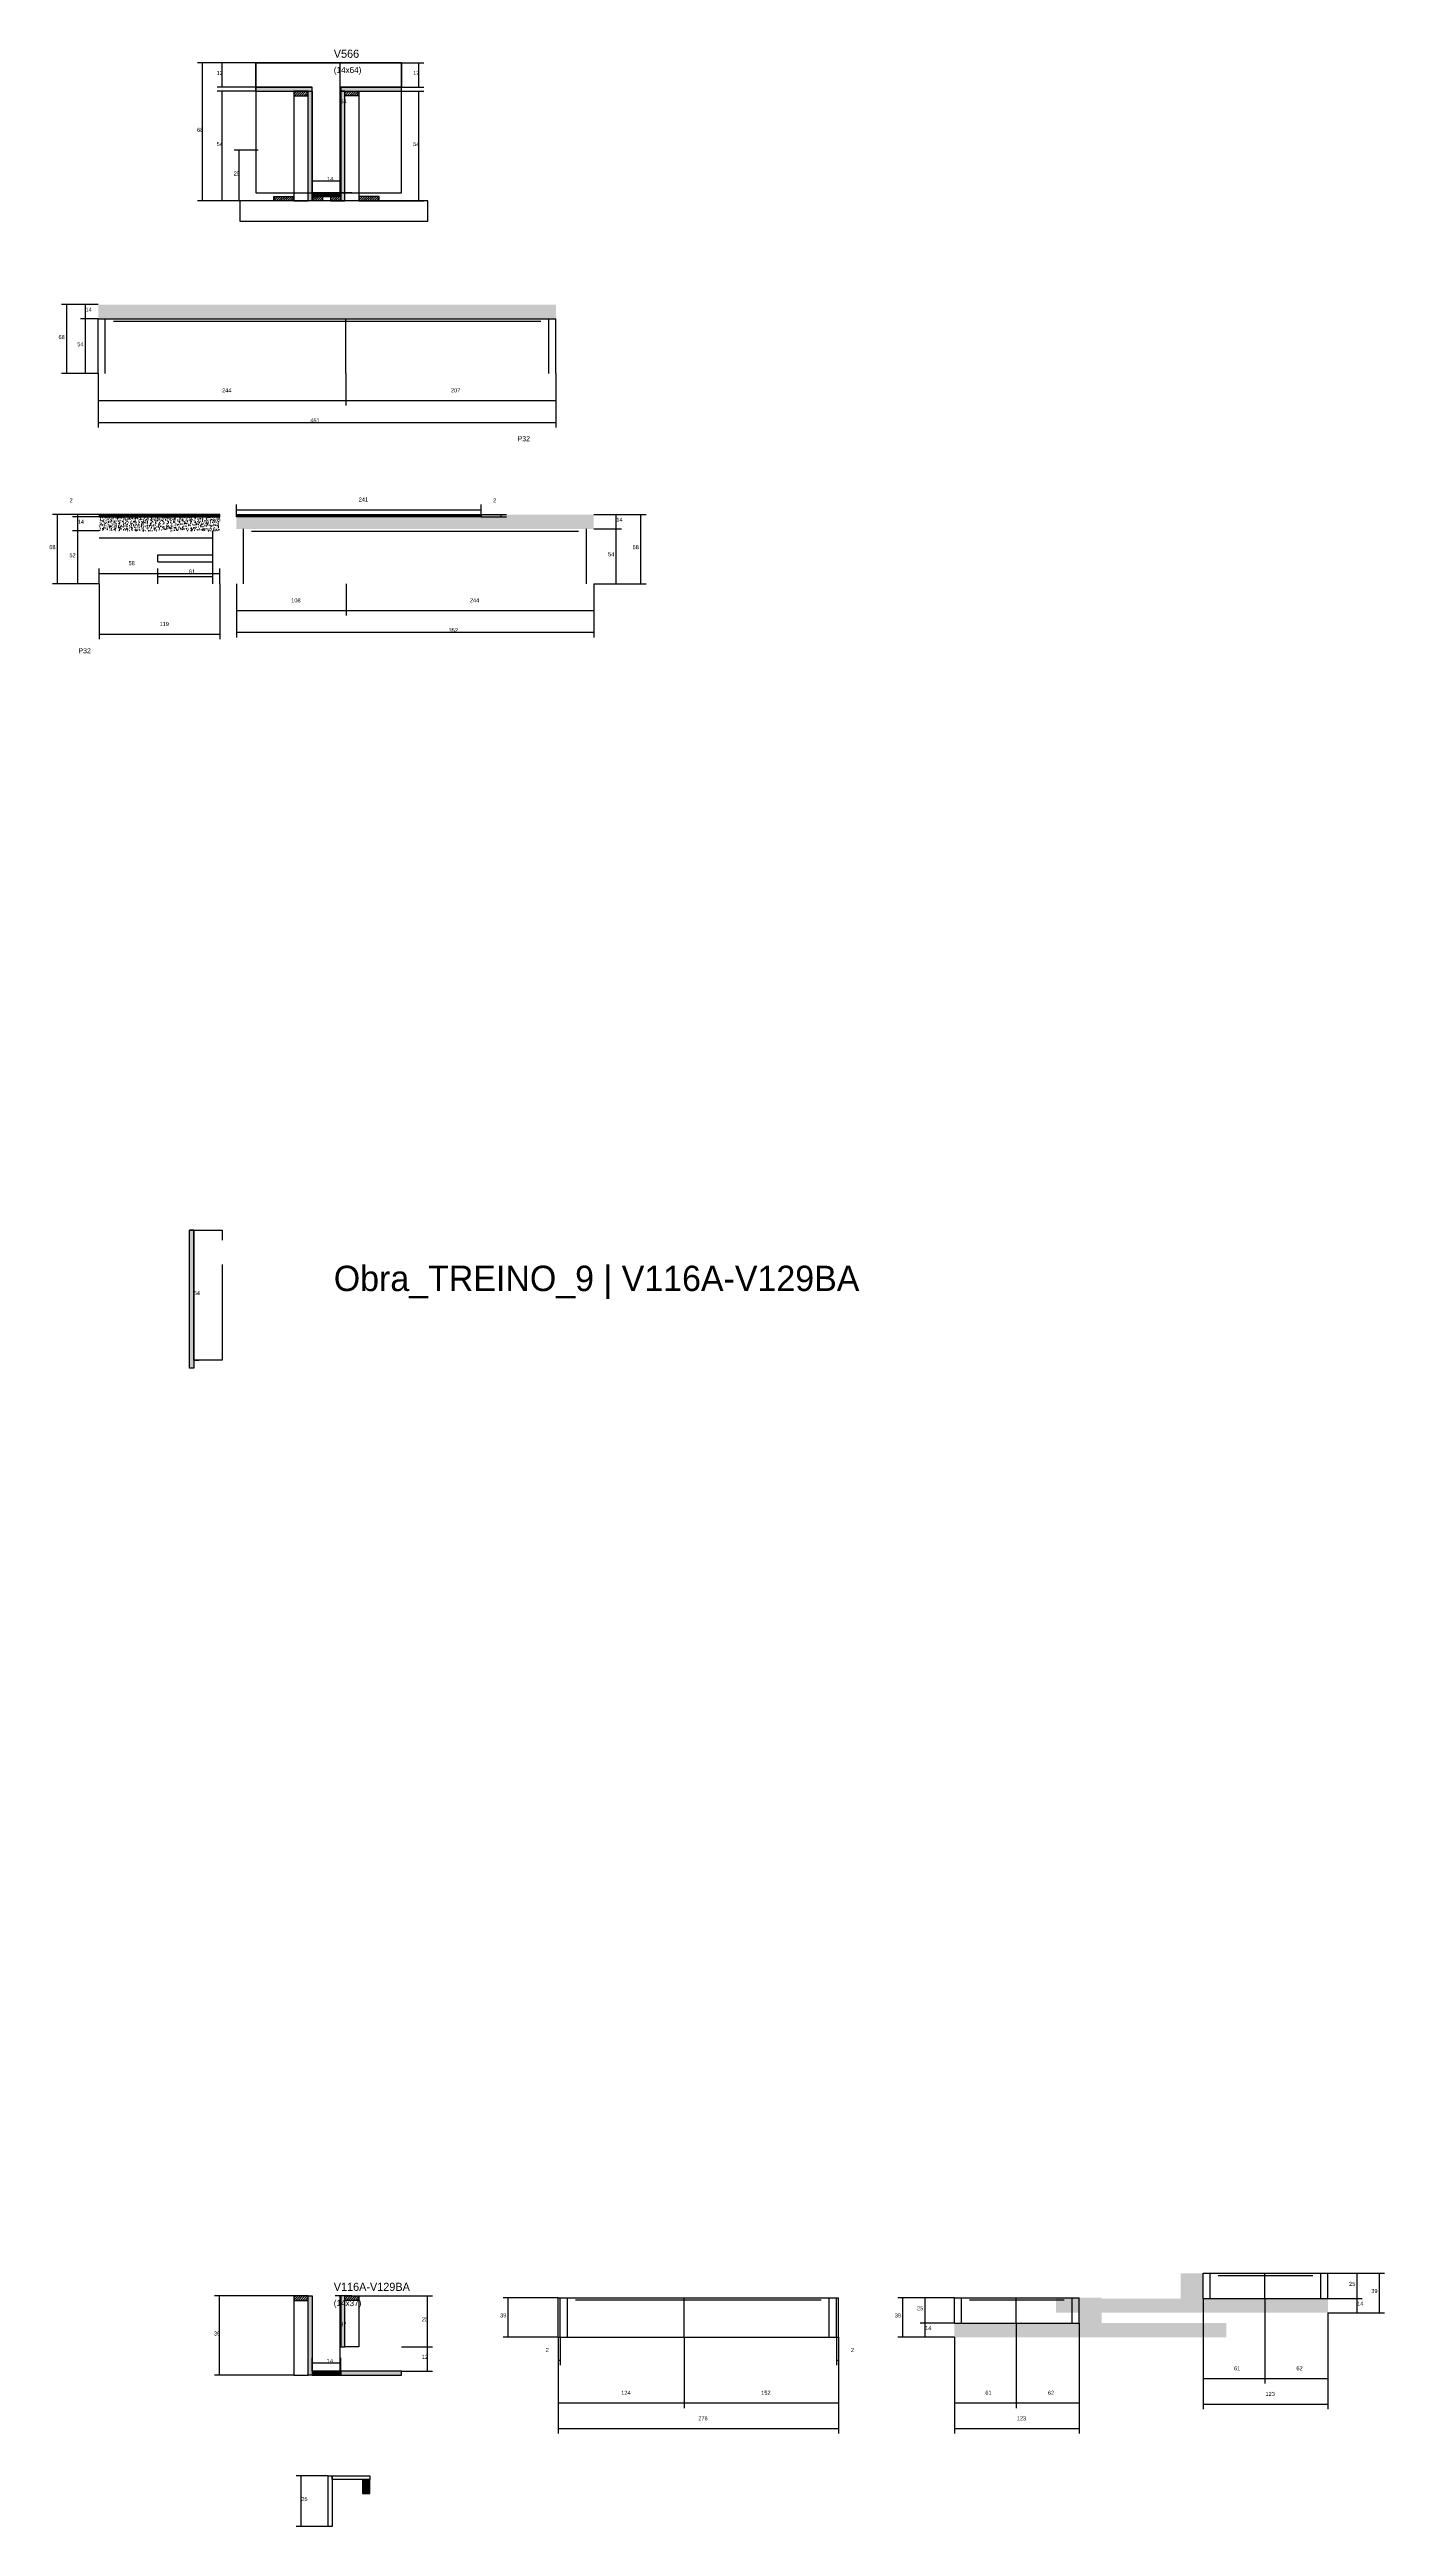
# Model space of a CAD drawing. Header units: metres. Extents: x -65046 to 21926, y -45195 to 1016.
# Drawn here: x 9320 to 10635, y -42027 to -39587 of the extents above; entities that cross this region are included whole.
import ezdxf

# ---------------------------------------------------------------- set-up
doc = ezdxf.new("R2010")
doc.units = ezdxf.units.M
for name, color, linetype in [('CONCRETO', 251, 'Continuous'), ('COTA', 241, 'Continuous'), ('Hachura', 253, 'Continuous'), ('LABEL_ID', 3, 'Continuous'), ('Madeira', 126, 'Continuous'), ('NOMENCLATURA', 7, 'Continuous'), ('Painéis', 200, 'Continuous'), ('SARR_2.2x7', 40, 'Continuous'), ('SARR_EDITAR', 141, 'Continuous'), ('Texto Seção', 7, 'Continuous')]:
    doc.layers.add(name, color=color, linetype=linetype)

msp = doc.modelspace()

# ---------------------------------------------------------------- hatches: boundary and pattern name
at = {"layer": 'COTA'}
h = msp.add_hatch(dxfattribs=at)
h.set_pattern_fill('AR-CONC', scale=0.03)
h.paths.add_polyline_path([(9818.9, -39852.2), (9818.9, -39838.2), (9818.9, -39838.2), (9529.9, -39838.2), (9529.9, -39838.2), (9367.9, -39838.2), (9367.9, -39838.2), (9367.9, -39852.2), (9367.9, -39852.2), (9818.9, -39852.2)])
h = msp.add_hatch(dxfattribs=at)
h.set_pattern_fill('AR-CONC', scale=0.03)
h.paths.add_polyline_path([(9368.8, -40061.1), (9368.8, -40047.1), (9368.8, -40047.1), (9487.8, -40047.1), (9487.8, -40047.1), (9487.8, -40061.1), (9487.8, -40061.1), (9368.8, -40061.1)])
h = msp.add_hatch(dxfattribs=at)
h.set_pattern_fill('AR-CONC', scale=0.03)
h.paths.add_polyline_path([(9745.1, -40047.1), (9745.1, -40045.1), (9745.1, -40045.1), (9856.1, -40045.1), (9856.1, -40045.1), (9856.1, -40059.1), (9856.1, -40059.1), (9504.1, -40059.1), (9504.1, -40059.1), (9504.1, -40047.1), (9504.1, -40047.1), (9745.1, -40047.1)])
h = msp.add_hatch(dxfattribs=at)
h.set_pattern_fill('AR-CONC', scale=0.03)
h.paths.add_polyline_path([(10456.4, -41777.6), (10434.4, -41777.6), (10434.4, -41802.6), (10311.4, -41802.6), (10311.4, -41816.6), (10579.4, -41816.6), (10579.4, -41802.6), (10456.4, -41802.6)])
h = msp.add_hatch(dxfattribs=at)
h.set_pattern_fill('AR-CONC', scale=0.03)
h.paths.add_polyline_path([(10356.4, -41801.7), (10334.4, -41801.7), (10334.4, -41826.7), (10211.4, -41826.7), (10211.4, -41840.7), (10479.4, -41840.7), (10479.4, -41826.7), (10356.4, -41826.7)])
at = {"layer": 'Hachura'}
h = msp.add_hatch(color=8, dxfattribs=at)
h.dxf.hatch_style = 1
h.paths.add_polyline_path([(9578.8, -39628), (9578.8, -39624), (9578.8, -39624), (9523.2, -39624), (9523.2, -39624), (9523.2, -39628), (9523.2, -39628), (9578.8, -39628)])
h = msp.add_hatch(dxfattribs=at)
h.set_pattern_fill('ANSI31', scale=0.5)
h.paths.add_polyline_path([(9574.8, -39632.4), (9574.8, -39628), (9574.8, -39628), (9560.8, -39628), (9560.8, -39628), (9560.8, -39632.4), (9560.8, -39632.4), (9574.8, -39632.4)])
h = msp.add_hatch(color=8, dxfattribs=at)
h.dxf.hatch_style = 1
h.paths.add_polyline_path([(9578.8, -39628), (9574.8, -39628), (9574.8, -39628), (9574.8, -39736), (9574.8, -39736), (9578.8, -39736), (9578.8, -39736), (9578.8, -39628)])
h = msp.add_hatch(color=8, dxfattribs=at)
h.dxf.hatch_style = 1
h.paths.add_polyline_path([(9666.8, -39628), (9666.8, -39624), (9666.8, -39624), (9606.8, -39624), (9606.8, -39624), (9606.8, -39628), (9606.8, -39628), (9666.8, -39628)])
h = msp.add_hatch(color=8, dxfattribs=at)
h.dxf.hatch_style = 1
h.paths.add_polyline_path([(9610.8, -39628), (9606.8, -39628), (9606.8, -39628), (9606.8, -39736), (9606.8, -39736), (9610.8, -39736), (9610.8, -39736), (9610.8, -39628)])
h = msp.add_hatch(dxfattribs=at)
h.set_pattern_fill('ANSI31', scale=0.5)
h.paths.add_polyline_path([(9610.8, -39632.4), (9610.8, -39628), (9610.8, -39628), (9624.8, -39628), (9624.8, -39628), (9624.8, -39632.4), (9624.8, -39632.4), (9610.8, -39632.4)])
h = msp.add_hatch(dxfattribs=at)
h.set_pattern_fill('ANSI31', scale=0.5)
h.paths.add_polyline_path([(9540.8, -39736), (9540.8, -39731.6), (9540.8, -39731.6), (9560.8, -39731.6), (9560.8, -39731.6), (9560.8, -39736), (9560.8, -39736), (9540.8, -39736)])
h = msp.add_hatch(color=8, dxfattribs=at)
h.dxf.hatch_style = 1
h.paths.add_polyline_path([(9606.8, -39731.6), (9606.8, -39728), (9606.8, -39728), (9578.8, -39728), (9578.8, -39728), (9578.8, -39731.6), (9578.8, -39731.6), (9606.8, -39731.6)])
h = msp.add_hatch(dxfattribs=at)
h.set_pattern_fill('ANSI31', scale=0.5)
h.paths.add_polyline_path([(9578.8, -39736), (9578.8, -39731.6), (9578.8, -39731.6), (9588.8, -39731.6), (9588.8, -39731.6), (9588.8, -39736), (9588.8, -39736), (9578.8, -39736)])
h = msp.add_hatch(dxfattribs=at)
h.set_pattern_fill('ANSI31', scale=0.5)
h.paths.add_polyline_path([(9606.8, -39736), (9606.8, -39731.6), (9606.8, -39731.6), (9596.8, -39731.6), (9596.8, -39731.6), (9596.8, -39736), (9596.8, -39736), (9606.8, -39736)])
h = msp.add_hatch(dxfattribs=at)
h.set_pattern_fill('ANSI31', scale=0.5)
h.paths.add_polyline_path([(9644.8, -39736), (9644.8, -39731.6), (9644.8, -39731.6), (9624.8, -39731.6), (9624.8, -39731.6), (9624.8, -39736), (9624.8, -39736), (9644.8, -39736)])
h = msp.add_hatch(color=8, dxfattribs=at)
h.dxf.hatch_style = 1
h.paths.add_polyline_path([(9458, -40750), (9462, -40750), (9462, -40750), (9462, -40886), (9462, -40886), (9458, -40886), (9458, -40886), (9458, -40750)])
h = msp.add_hatch(dxfattribs=at)
h.set_pattern_fill('ANSI31', scale=0.5)
h.paths.add_polyline_path([(9574.8, -41804.4), (9574.8, -41800), (9574.8, -41800), (9560.8, -41800), (9560.8, -41800), (9560.8, -41804.4), (9560.8, -41804.4), (9574.8, -41804.4)])
h = msp.add_hatch(color=8, dxfattribs=at)
h.dxf.hatch_style = 1
h.paths.add_polyline_path([(9578.8, -41800), (9574.8, -41800), (9574.8, -41800), (9574.8, -41878), (9574.8, -41878), (9578.8, -41878), (9578.8, -41878), (9578.8, -41800)])
h = msp.add_hatch(color=8, dxfattribs=at)
h.dxf.hatch_style = 1
h.paths.add_polyline_path([(9610.8, -41800), (9606.8, -41800), (9606.8, -41850), (9610.8, -41850)])
h = msp.add_hatch(dxfattribs=at)
h.set_pattern_fill('ANSI31', scale=0.5)
h.paths.add_polyline_path([(9610.8, -41804.4), (9610.8, -41800), (9610.8, -41800), (9624.8, -41800), (9624.8, -41800), (9624.8, -41804.4), (9624.8, -41804.4), (9610.8, -41804.4)])
h = msp.add_hatch(color=8, dxfattribs=at)
h.dxf.hatch_style = 1
h.paths.add_polyline_path([(9606.8, -41878), (9606.8, -41874), (9606.8, -41874), (9578.8, -41874), (9578.8, -41874), (9578.8, -41878), (9578.8, -41878), (9606.8, -41878)])
h = msp.add_hatch(color=8, dxfattribs=at)
h.dxf.hatch_style = 1
h.paths.add_polyline_path([(9666.8, -41878), (9666.8, -41874), (9666.8, -41874), (9606.8, -41874), (9606.8, -41874), (9606.8, -41878), (9606.8, -41878), (9666.8, -41878)])
at = {"layer": 'Madeira'}
h = msp.add_hatch(dxfattribs=at)
h.set_pattern_fill('ANSI31', scale=0.2)
h.paths.add_polyline_path([(9635.4, -41980.7), (9628.4, -41980.7), (9628.4, -41994.7), (9635.4, -41994.7)])

# ---------------------------------------------------------------- linework, layer by layer
at = {"layer": 'CONCRETO'}
for points in [[(9523.2, -39624), (9523.2, -39600), (9666.8, -39600), (9666.8, -39624), (9606.8, -39624), (9606.8, -39728), (9578.8, -39728), (9578.8, -39624)], [(9523.2, -39728), (9666.8, -39728), (9666.8, -39600), (9523.2, -39600)]]:
    msp.add_lwpolyline(points, close=True, dxfattribs=at)
msp.add_lwpolyline([(9490, -40784), (9490, -40786), (9490, -40786), (9490, -40878), (9462, -40878), (9462, -40750), (9458, -40750), (9458, -40750), (9490, -40750), (9490, -40760)], dxfattribs=at)
at = {"layer": 'COTA'}
for p, q in [((9523.2, -39600), (9465.8, -39600)), ((9470.8, -39736), (9470.8, -39600)), ((9523.2, -39600), (9485.1, -39600)), ((9490.1, -39624), (9490.1, -39600)), ((9617.8, -39600), (9601.3, -39600)), ((9606.3, -39728), (9606.3, -39600)), ((9666.8, -39600), (9688.7, -39600)), ((9683.7, -39624), (9683.7, -39600)), ((9523.2, -39624), (9485.1, -39624)), ((9523.2, -39628), (9485.1, -39628)), ((9490.1, -39736), (9490.1, -39628)), ((9666.8, -39624), (9688.7, -39624)), ((9666.8, -39628), (9688.7, -39628)), ((9683.7, -39736), (9683.7, -39628)), ((9525.5, -39686), (9501.9, -39686)), ((9506.9, -39736), (9506.9, -39686)), ((9578.8, -39736), (9578.8, -39711.3)), ((9578.8, -39716.3), (9606.8, -39716.3)), ((9606.8, -39736), (9606.8, -39711.3)), ((9545.2, -39736), (9465.8, -39736)), ((9545.2, -39736), (9485.1, -39736)), ((9525.5, -39736), (9501.9, -39736)), ((9617.8, -39728), (9601.3, -39728)), ((9640.4, -39736), (9688.7, -39736)), ((9367.9, -39838.2), (9331.9, -39838.2)), ((9336.9, -39906.2), (9336.9, -39838.2)), ((9367.9, -39838.2), (9350.4, -39838.2)), ((9355.4, -39852.2), (9355.4, -39838.2)), ((9367.9, -39852.2), (9350.4, -39852.2)), ((9367.9, -39852.2), (9350.4, -39852.2)), ((9355.4, -39906.2), (9355.4, -39852.2)), ((9367.9, -39906.2), (9331.9, -39906.2)), ((9367.9, -39906.2), (9350.4, -39906.2)), ((9367.9, -39906.2), (9367.9, -39959.2)), ((9367.9, -39906.2), (9367.9, -39937.7)), ((9611.9, -39906.2), (9611.9, -39937.7)), ((9611.9, -39906.2), (9611.9, -39937.7)), ((9818.9, -39906.2), (9818.9, -39959.2)), ((9818.9, -39906.2), (9818.9, -39937.7)), ((9367.9, -39932.7), (9611.9, -39932.7)), ((9611.9, -39932.7), (9818.9, -39932.7)), ((9367.9, -39954.2), (9818.9, -39954.2)), ((9504.1, -40045.1), (9504.1, -40035.2)), ((9504.1, -40040.2), (9745.1, -40040.2)), ((9745.1, -40045.1), (9745.1, -40035.2)), ((9368.8, -40045.1), (9322.8, -40045.1)), ((9327.8, -40113.1), (9327.8, -40045.1)), ((9368.8, -40045.1), (9342.7, -40045.1)), ((9368.8, -40047.1), (9342.7, -40047.1)), ((9368.8, -40047.1), (9342.7, -40047.1)), ((9368.8, -40061.1), (9342.7, -40061.1)), ((9368.8, -40061.1), (9342.7, -40061.1)), ((9347.7, -40047.1), (9347.7, -40045.1)), ((9347.7, -40061.1), (9347.7, -40047.1)), ((9347.7, -40113.1), (9347.7, -40061.1)), ((9745.1, -40045.1), (9770, -40045.1)), ((9745.1, -40047.1), (9770, -40047.1)), ((9765, -40047.1), (9765, -40045.1)), ((9856.1, -40045.1), (9907.6, -40045.1)), ((9856.1, -40045.1), (9883.3, -40045.1)), ((9856.1, -40059.1), (9883.3, -40059.1)), ((9856.1, -40059.1), (9883.3, -40059.1)), ((9878.3, -40059.1), (9878.3, -40045.1)), ((9878.3, -40113.1), (9878.3, -40059.1)), ((9902.6, -40113.1), (9902.6, -40045.1)), ((9368.8, -40113.1), (9322.8, -40113.1)), ((9368.8, -40113.1), (9342.7, -40113.1)), ((9368.8, -40113.1), (9368.8, -40098.1)), ((9368.8, -40103.1), (9426.8, -40103.1)), ((9368.8, -40113.1), (9368.8, -40167.9)), ((9426.8, -40113.1), (9426.8, -40098.1)), ((9426.8, -40113.1), (9426.8, -40098.1)), ((9426.8, -40103.1), (9487.8, -40103.1)), ((9487.8, -40113.1), (9487.8, -40098.1)), ((9487.8, -40113.1), (9487.8, -40167.9)), ((9504.1, -40113.1), (9504.1, -40166)), ((9504.1, -40113.1), (9504.1, -40144.6)), ((9612.1, -40113.1), (9612.1, -40144.6)), ((9612.1, -40113.1), (9612.1, -40144.6)), ((9856.1, -40113.1), (9883.3, -40113.1)), ((9856.1, -40113.1), (9907.6, -40113.1)), ((9856.1, -40113.1), (9856.1, -40166)), ((9856.1, -40113.1), (9856.1, -40144.6)), ((9504.1, -40139.6), (9612.1, -40139.6)), ((9612.1, -40139.6), (9856.1, -40139.6)), ((9368.8, -40162.9), (9487.8, -40162.9)), ((9504.1, -40161), (9856.1, -40161)), ((9462, -40878), (9462, -40750)), ((9462, -40750), (9467, -40750)), ((9462, -40878), (9467, -40878)), ((9560.8, -41800), (9482.4, -41800)), ((9487.4, -41878), (9487.4, -41800)), ((9617.8, -41800), (9601.3, -41800)), ((9606.3, -41874), (9606.3, -41800)), ((9624.8, -41800), (9697.2, -41800)), ((9692.2, -41850), (9692.2, -41800)), ((10579.4, -41777.6), (10613.2, -41777.6)), ((10579.4, -41777.6), (10635.1, -41777.6)), ((10608.2, -41802.6), (10608.2, -41777.6)), ((10630.1, -41816.6), (10630.1, -41777.6)), ((9821.1, -41801.7), (9766.9, -41801.7)), ((9771.9, -41840.7), (9771.9, -41801.7)), ((10211.4, -41801.7), (10155.7, -41801.7)), ((10160.7, -41840.7), (10160.7, -41801.7)), ((10211.4, -41801.7), (10177.6, -41801.7)), ((10182.6, -41826.7), (10182.6, -41801.7)), ((10456.4, -41802.6), (10456.4, -41886.3)), ((10456.4, -41802.6), (10456.4, -41911.5)), ((10517.4, -41802.6), (10517.4, -41886.3)), ((10517.4, -41802.6), (10517.4, -41886.3)), ((10579.4, -41802.6), (10613.2, -41802.6)), ((10579.4, -41802.6), (10613.2, -41802.6)), ((10579.4, -41816.6), (10579.4, -41886.3)), ((10579.4, -41816.6), (10579.4, -41911.5)), ((10579.4, -41816.6), (10613.2, -41816.6)), ((10579.4, -41816.6), (10635.1, -41816.6)), ((10608.2, -41816.6), (10608.2, -41802.6)), ((9821.1, -41840.7), (9766.9, -41840.7)), ((9821.1, -41840.7), (9821.1, -41910.4)), ((9821.1, -41840.7), (9821.1, -41935.6)), ((9821.1, -41840.7), (9821.1, -41868.2)), ((9823.1, -41840.7), (9823.1, -41868.2)), ((9945.1, -41840.7), (9945.1, -41910.4)), ((9945.1, -41840.7), (9945.1, -41910.4)), ((10095.1, -41840.7), (10095.1, -41868.2)), ((10097.1, -41840.7), (10097.1, -41910.4)), ((10097.1, -41840.7), (10097.1, -41935.6)), ((10097.1, -41840.7), (10097.1, -41868.2)), ((10211.4, -41840.7), (10155.7, -41840.7)), ((10211.4, -41826.7), (10177.6, -41826.7)), ((10211.4, -41826.7), (10177.6, -41826.7)), ((10211.4, -41840.7), (10177.6, -41840.7)), ((10182.6, -41840.7), (10182.6, -41826.7)), ((10211.4, -41840.7), (10211.4, -41910.4)), ((10211.4, -41840.7), (10211.4, -41935.6)), ((10272.4, -41826.7), (10272.4, -41910.4)), ((10272.4, -41840.7), (10272.4, -41910.4)), ((10334.4, -41826.7), (10334.4, -41910.4)), ((10334.4, -41826.7), (10334.4, -41935.6)), ((9578.8, -41874), (9578.8, -41861)), ((9578.8, -41866), (9606.8, -41866)), ((9617.8, -41874), (9601.3, -41874)), ((9606.8, -41874), (9606.8, -41861)), ((9666.8, -41850), (9697.2, -41850)), ((9666.8, -41850), (9697.2, -41850)), ((9666.8, -41874), (9697.2, -41874)), ((9692.2, -41874), (9692.2, -41850)), ((9821.1, -41863.2), (9823.1, -41863.2)), ((10095.1, -41863.2), (10097.1, -41863.2)), ((9560.8, -41878), (9482.4, -41878)), ((10456.4, -41881.3), (10517.4, -41881.3)), ((10517.4, -41881.3), (10579.4, -41881.3)), ((9821.1, -41905.4), (9945.1, -41905.4)), ((9945.1, -41905.4), (10097.1, -41905.4)), ((10211.4, -41905.4), (10272.4, -41905.4)), ((10272.4, -41905.4), (10334.4, -41905.4)), ((10456.4, -41906.5), (10579.4, -41906.5)), ((9821.1, -41930.6), (10097.1, -41930.6)), ((10211.4, -41930.6), (10334.4, -41930.6)), ((9594.4, -41977.1), (9563, -41977.1)), ((9568, -42027.1), (9568, -41977.1)), ((9594.4, -42027.1), (9563, -42027.1))]:
    msp.add_line(p, q, dxfattribs=at)
at = {"layer": 'Madeira'}
for points in [[(9574.8, -39632.4), (9574.8, -39628), (9560.8, -39628), (9560.8, -39632.4)], [(9574.8, -39628), (9560.8, -39628), (9560.8, -39736), (9574.8, -39736)], [(9610.8, -39632.4), (9610.8, -39628), (9624.8, -39628), (9624.8, -39632.4)], [(9610.8, -39628), (9624.8, -39628), (9624.8, -39736), (9610.8, -39736)], [(9507.3, -39756), (9692.5, -39756), (9692.5, -39736), (9507.3, -39736)], [(9540.8, -39736), (9540.8, -39731.6), (9560.8, -39731.6), (9560.8, -39736)], [(9578.8, -39736), (9578.8, -39731.6), (9588.8, -39731.6), (9588.8, -39736)], [(9606.8, -39736), (9606.8, -39731.6), (9596.8, -39731.6), (9596.8, -39736)], [(9644.8, -39736), (9644.8, -39731.6), (9624.8, -39731.6), (9624.8, -39736)], [(9574.8, -41804.4), (9574.8, -41800), (9560.8, -41800), (9560.8, -41804.4)], [(9574.8, -41800), (9560.8, -41800), (9560.8, -41878), (9574.8, -41878)], [(9610.8, -41804.4), (9610.8, -41800), (9624.8, -41800), (9624.8, -41804.4)], [(9610.8, -41800), (9624.8, -41800), (9624.8, -41850), (9610.8, -41850)], [(9635.4, -41980.7), (9628.4, -41980.7), (9628.4, -41994.7), (9635.4, -41994.7)]]:
    msp.add_lwpolyline(points, close=True, dxfattribs=at)
at = {"layer": 'Painéis'}
for p, q in [((9523.2, -39624), (9578.8, -39624)), ((9523.2, -39628), (9523.2, -39624)), ((9578.8, -39628), (9578.8, -39624)), ((9578.8, -39736), (9578.8, -39628)), ((9606.8, -39624), (9666.8, -39624)), ((9606.8, -39628), (9606.8, -39624)), ((9606.8, -39736), (9606.8, -39628)), ((9666.8, -39628), (9666.8, -39624)), ((9578.8, -39728), (9606.8, -39728)), ((9578.8, -39731.6), (9578.8, -39728)), ((9606.8, -39731.6), (9606.8, -39728)), ((9367.9, -39852.2), (9818.9, -39852.2)), ((9367.9, -39906.2), (9367.9, -39852.2)), ((9611.9, -39906.2), (9611.9, -39852.2)), ((9818.9, -39906.2), (9818.9, -39852.2)), ((10456.4, -41777.6), (10579.4, -41777.6)), ((10456.4, -41802.6), (10456.4, -41777.6)), ((10517.4, -41802.6), (10517.4, -41777.6)), ((10579.4, -41802.6), (10579.4, -41777.6)), ((9821.1, -41801.7), (10097.1, -41801.7)), ((9821.1, -41840.7), (9821.1, -41801.7)), ((9823.1, -41840.7), (9823.1, -41801.7)), ((9945.1, -41840.7), (9945.1, -41801.7)), ((10095.1, -41840.7), (10095.1, -41801.7)), ((10097.1, -41840.7), (10097.1, -41801.7)), ((10211.4, -41801.7), (10334.4, -41801.7)), ((10211.4, -41826.7), (10211.4, -41801.7)), ((10272.4, -41826.7), (10272.4, -41801.7)), ((10334.4, -41826.7), (10334.4, -41801.7)), ((10456.4, -41802.6), (10579.4, -41802.6)), ((9821.1, -41840.7), (10097.1, -41840.7)), ((10211.4, -41826.7), (10334.4, -41826.7))]:
    msp.add_line(p, q, dxfattribs=at)
for points in [[(9578.8, -39628), (9578.8, -39624), (9523.2, -39624), (9523.2, -39628)], [(9574.8, -39628), (9578.8, -39628), (9578.8, -39736), (9574.8, -39736)], [(9666.8, -39628), (9666.8, -39624), (9606.8, -39624), (9606.8, -39628)], [(9610.8, -39628), (9606.8, -39628), (9606.8, -39736), (9610.8, -39736)], [(9606.8, -39731.6), (9606.8, -39728), (9578.8, -39728), (9578.8, -39731.6)], [(9487.8, -40045.1), (9368.8, -40045.1), (9368.8, -40047.1), (9487.8, -40047.1)], [(9504.1, -40045.1), (9745.1, -40045.1), (9745.1, -40047.1), (9504.1, -40047.1)], [(9458, -40750), (9462, -40750), (9462, -40886), (9458, -40886)], [(9574.8, -41800), (9578.8, -41800), (9578.8, -41878), (9574.8, -41878)], [(9610.8, -41800), (9606.8, -41800), (9606.8, -41850), (9610.8, -41850)], [(9606.8, -41878), (9606.8, -41874), (9578.8, -41874), (9578.8, -41878)], [(9666.8, -41878), (9666.8, -41874), (9606.8, -41874), (9606.8, -41878)], [(9598.4, -42027.1), (9594.4, -42027.1), (9594.4, -41977.1), (9598.4, -41977.1)]]:
    msp.add_lwpolyline(points, close=True, dxfattribs=at)
msp.add_lwpolyline([(9598.4, -41977.1), (9635.4, -41977.1), (9635.4, -41980.7), (9598.4, -41980.7), (9598.4, -41977.1)], dxfattribs=at)
at = {"layer": 'SARR_2.2x7'}
for p, q in [((9374.9, -39906.2), (9374.9, -39852.2)), ((9382.9, -39854.4), (9611.9, -39854.4)), ((9611.9, -39854.4), (9803.9, -39854.4)), ((9811.9, -39906.2), (9811.9, -39852.2)), ((9368.8, -40068.1), (9480.8, -40068.1)), ((9480.8, -40113.1), (9480.8, -40061.1)), ((9511.1, -40113.1), (9511.1, -40059.1)), ((9519.1, -40061.3), (9612.1, -40061.3)), ((9612.1, -40061.3), (9841.1, -40061.3)), ((9849.1, -40113.1), (9849.1, -40059.1)), ((9426.8, -40084.6), (9480.8, -40084.6)), ((9426.8, -40091.6), (9426.8, -40084.6)), ((9426.8, -40091.6), (9480.8, -40091.6)), ((9426.8, -40106.1), (9480.8, -40106.1)), ((9426.8, -40113.1), (9426.8, -40106.1)), ((10463.4, -41802.6), (10463.4, -41777.6)), ((10471.4, -41779.8), (10517.4, -41779.8)), ((10517.4, -41779.8), (10564.4, -41779.8)), ((10572.4, -41802.6), (10572.4, -41777.6)), ((9830.1, -41840.7), (9830.1, -41801.7)), ((9838.1, -41803.9), (9945.1, -41803.9)), ((9945.1, -41803.9), (10080.1, -41803.9)), ((10088.1, -41840.7), (10088.1, -41801.7)), ((10218.4, -41826.7), (10218.4, -41801.7)), ((10226.4, -41803.9), (10272.4, -41803.9)), ((10272.4, -41803.9), (10319.4, -41803.9)), ((10327.4, -41826.7), (10327.4, -41801.7))]:
    msp.add_line(p, q, dxfattribs=at)
at = {"layer": 'SARR_EDITAR'}
for p, q in [((9368.8, -40046.1), (9487.8, -40046.1)), ((9504.1, -40046.1), (9745.1, -40046.1))]:
    msp.add_line(p, q, dxfattribs=at)

# ---------------------------------------------------------------- texts
at = {"layer": 'COTA'}
for s, p in [('12', (9484.6, -39612)), ('12', (9678.2, -39612)), ('64', (9606.3, -39640)), ('68', (9465.3, -39668)), ('54', (9484.6, -39682)), ('54', (9678.2, -39682)), ('25', (9501.4, -39711)), ('14', (9593.5, -39716.3)), ('14', (9355.4, -39845.2)), ('68', (9328.8, -39872.2)), ('54', (9347.3, -39879.2)), ('244', (9489.9, -39924.7)), ('207', (9715.4, -39924.6)), ('451', (9576.9, -39954.2)), ('2', (9339.7, -40033)), ('241', (9624.6, -40032.2)), ('2', (9757, -40033)), ('14', (9347.7, -40054.1)), ('14', (9878.3, -40052.1)), ('68', (9319.7, -40079.1)), ('52', (9339.6, -40087.1)), ('58', (9397.8, -40094.9)), ('54', (9870.2, -40086.1)), ('68', (9894.4, -40079.1)), ('61', (9457.3, -40103.1)), ('108', (9558.1, -40131.5)), ('244', (9734.1, -40131.5)), ('119', (9428.3, -40154.8)), ('352', (9713.1, -40161)), ('64', (9462, -40814)), ('25', (10600.2, -41790.1)), ('39', (10622.1, -41797.1)), ('25', (9686.7, -41825)), ('39', (9763.9, -41821.2)), ('39', (10152.7, -41821.2)), ('25', (10174.6, -41814.2)), ('14', (10608.2, -41809.6)), ('39', (9481.9, -41839)), ('37', (9606.3, -41830)), ('14', (10182.6, -41833.7)), ('14', (9593.1, -41866)), ('12', (9686.7, -41862)), ('2', (9808.8, -41855.2)), ('2', (10109.4, -41855.2)), ('61', (10486.9, -41873.3)), ('62', (10548.4, -41873.3)), ('124', (9883.1, -41897.4)), ('152', (10021.1, -41897.4)), ('61', (10241.9, -41897.4)), ('62', (10303.4, -41897.4)), ('123', (10517.9, -41898.5)), ('276', (9959.1, -41922.6)), ('123', (10272.9, -41922.6)), ('25', (9568, -42002.1))]:
    msp.add_text(s, height=4, dxfattribs=at).set_placement(p)
at = {"layer": 'LABEL_ID'}
msp.add_text('Obra_TREINO_9 | V116A-V129BA', height=25, dxfattribs=at).set_placement((9600, -40810))
at = {"layer": 'NOMENCLATURA'}
for p in [(9781, -39972.8), (9348.4, -40181.7)]:
    msp.add_text('P32', height=5, dxfattribs=at).set_placement(p)
at = {"layer": 'Texto Seção'}
for s, height, p in [('V566', 8, (9600, -39595)), ('(14x64)', 6, (9600, -39610)), ('V116A-V129BA', 8, (9600, -41795)), ('(14x37)', 6, (9600, -41810))]:
    msp.add_text(s, height=height, dxfattribs=at).set_placement(p)

doc.saveas('drawing.dxf')
